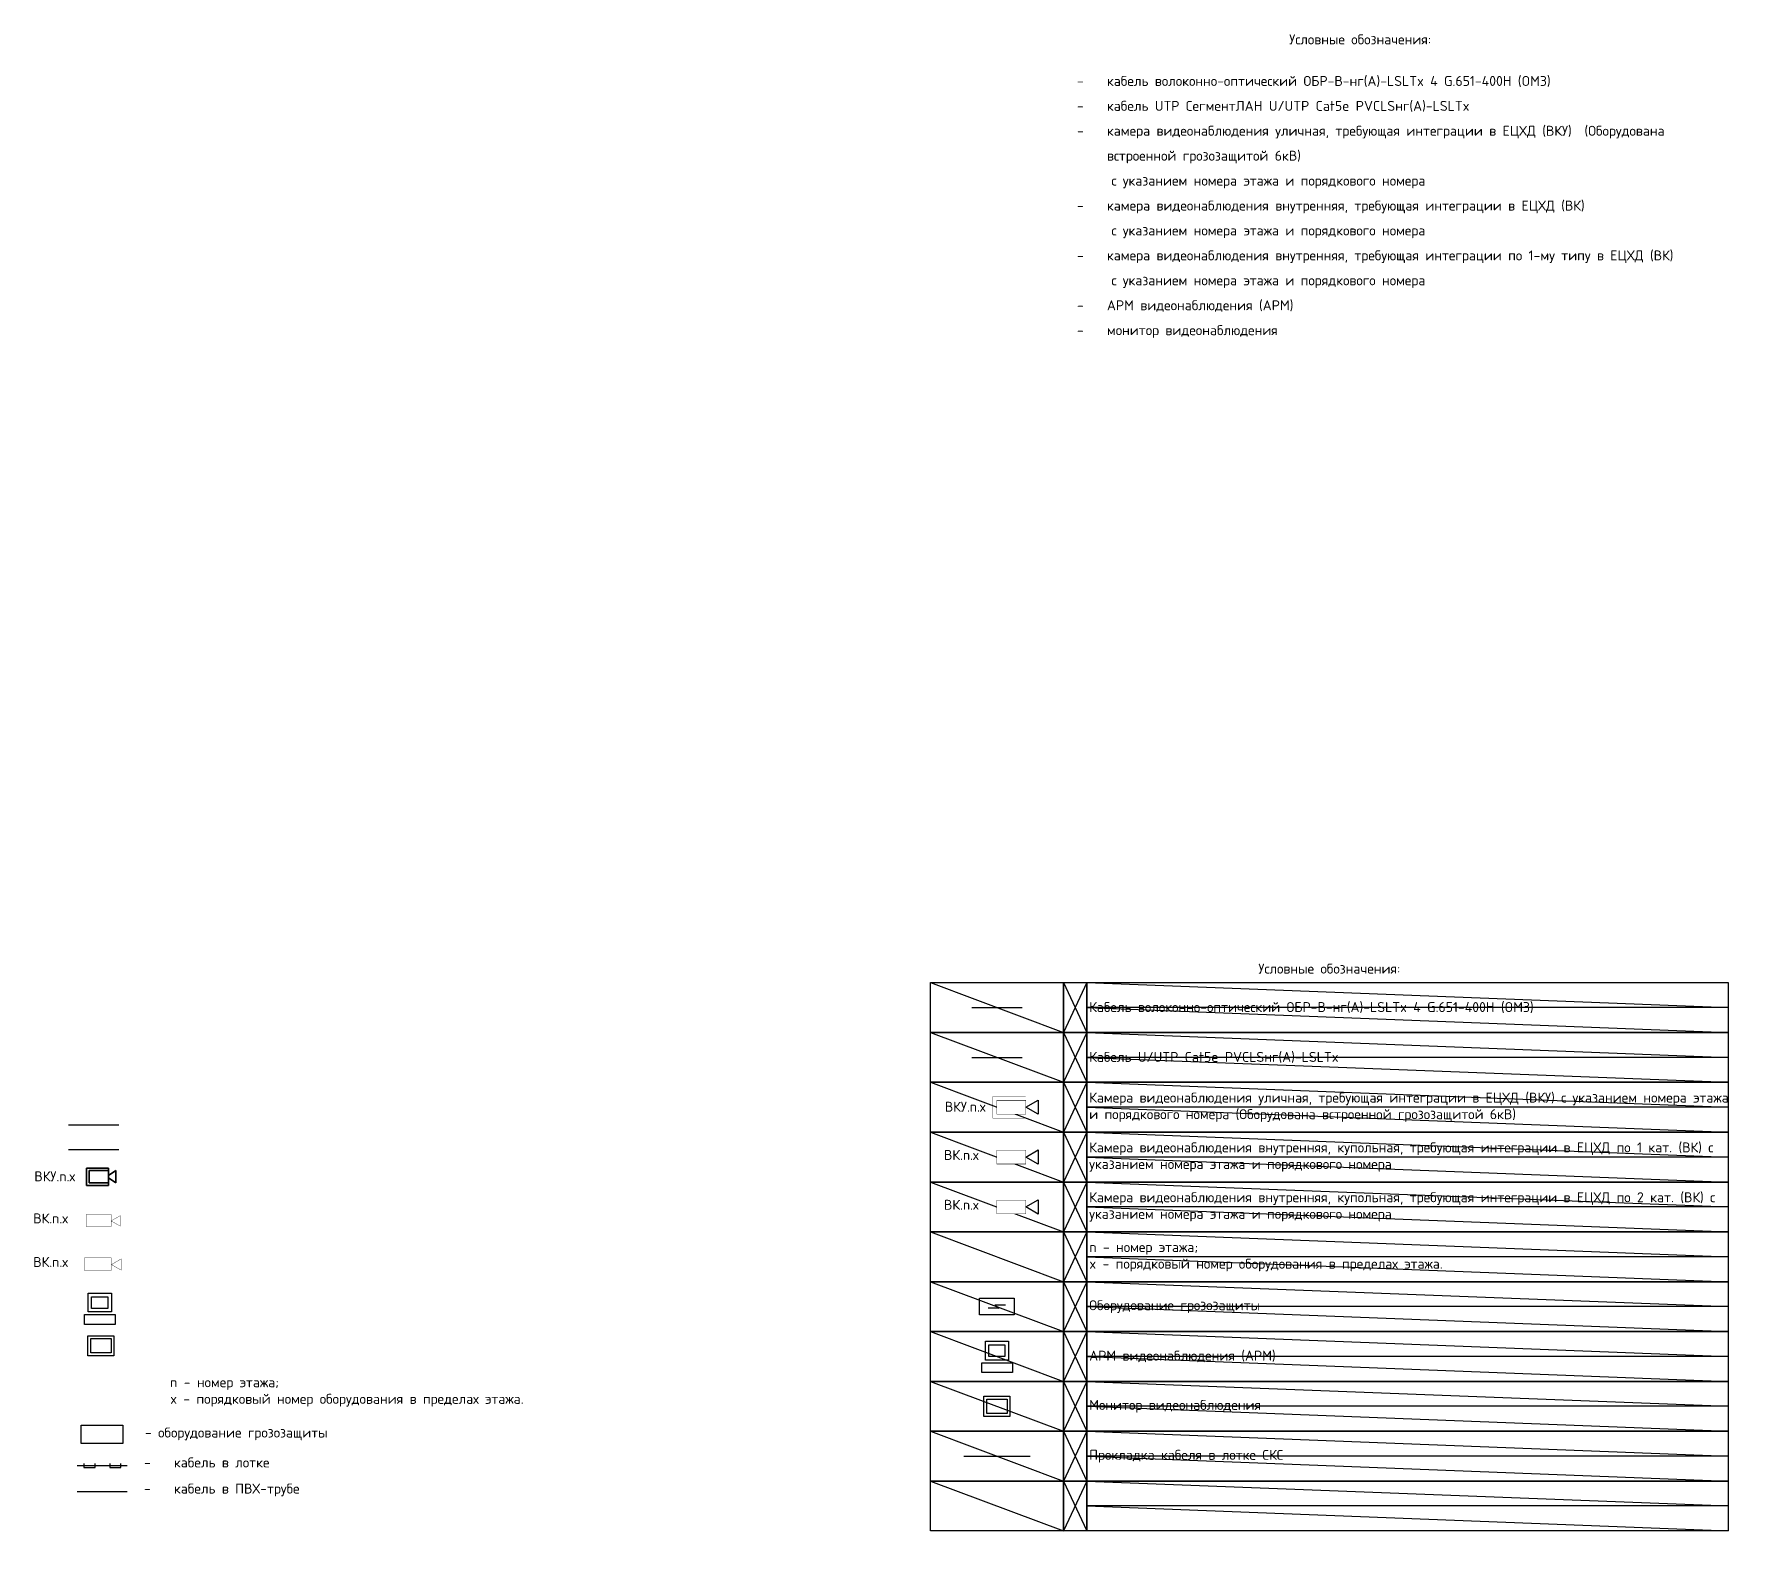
# Model space of a CAD drawing. Header units: millimetres. Extents: x -25459 to 1045457, y -66278 to 462905.
# Drawn here: x -25459 to 26234, y -8 to 45626 of the extents above; entities that cross this region are included whole.
import ezdxf

# ---------------------------------------------------------------- set-up
doc = ezdxf.new("R2010")
doc.units = ezdxf.units.MM
doc.layers.add('_СОТ', color=7, linetype='Continuous')
for name, color, linetype, lineweight in [('_СС СОВ', 250, 'Continuous', 35), ('RC-Приборы_управления_и_блоки_индикации', 1, 'Continuous', 30), ('ОХР', 5, 'Continuous', 30), ('СС_СВН_УГО', 7, 'Continuous', 30), ('Текст', 2, 'Continuous', 0), ('Часофикация', 250, 'Continuous', 20), ('шкаф СКС', 94, 'Continuous', 50)]:
    doc.layers.add(name, color=color, linetype=linetype, lineweight=lineweight)
doc.styles.add('DEN', font='isocpeur.ttf', dxfattribs={"height": 300})
doc.styles.add('KOSTY_STYLE', font='isocpeur.ttf')
doc.linetypes.add('Рабочее в лотке -П-П-', pattern='A,5,[130,ltypeshp.shx,S=0.5,R=0,X=1,Y=0],1,[130,ltypeshp.shx,S=0.75,R=90,X=0.75,Y=0.5],1,[130,ltypeshp.shx,S=0.5,R=0,X=0.5,Y=0],3.25', length=10.25)

# ---------------------------------------------------------------- blocks, each defined once
blk = doc.blocks.new('АРМ СВН')
at = {"layer": 'ОХР', "color": 3, "lineweight": 30}
for points in [[(95408, 95807), (96806, 95807), (96806, 94673), (95408, 94673)], [(95618, 95588), (96582, 95588), (96582, 94891), (95618, 94891)], [(95188, 94515), (97030, 94515), (97030, 93920), (95188, 93920)]]:
    blk.add_lwpolyline(points, close=True, dxfattribs=at)
blk = doc.blocks.new('ТКУ внешн. без ЕЦХД')
at = {"layer": '_СС СОВ', "color": 1, "lineweight": 35}
for p, q in [((96633, 102447), (95305, 102444)), ((95305, 102444), (95305, 101408)), ((96633, 102299), (96633, 102447)), ((95305, 101408), (96633, 101411)), ((96633, 101411), (96633, 101571))]:
    blk.add_line(p, q, dxfattribs=at)
at = {"layer": '_СС СОВ', "color": 1}
for p, q in [((96633, 102299), (95469, 102297)), ((95469, 102297), (95469, 101569)), ((95469, 101569), (96633, 101571)), ((97070, 102300), (96633, 102010)), ((96633, 101571), (96633, 102299)), ((97071, 101572), (96633, 101861)), ((97071, 101572), (97070, 102300))]:
    blk.add_line(p, q, dxfattribs=at)
blk = doc.blocks.new('*U106')
at = {"layer": 'Defpoints', "color": 251, "ltscale": 100}
for points in [[(0, 0), (4000, 0), (4000, -1500), (0, -1500)], [(4000, 0), (4700, 0), (4700, -1500), (4000, -1500)], [(4700, 0), (24000, 0), (24000, -1500), (4700, -1500)], [(0, -1500), (4000, -1500), (4000, -3000), (0, -3000)], [(4000, -1500), (4700, -1500), (4700, -3000), (4000, -3000)], [(4700, -1500), (24000, -1500), (24000, -3000), (4700, -3000)], [(0, -3000), (4000, -3000), (4000, -4500), (0, -4500)], [(4000, -3000), (4700, -3000), (4700, -4500), (4000, -4500)], [(4700, -3000), (24000, -3000), (24000, -4500), (4700, -4500)], [(0, -4500), (4000, -4500), (4000, -6000), (0, -6000)], [(4000, -4500), (4700, -4500), (4700, -6000), (4000, -6000)], [(4700, -4500), (24000, -4500), (24000, -6000), (4700, -6000)], [(0, -6000), (4000, -6000), (4000, -7500), (0, -7500)], [(4000, -6000), (4700, -6000), (4700, -7500), (4000, -7500)], [(4700, -6000), (24000, -6000), (24000, -7500), (4700, -7500)], [(0, -7500), (4000, -7500), (4000, -9000), (0, -9000)], [(4000, -7500), (4700, -7500), (4700, -9000), (4000, -9000)], [(4700, -7500), (24000, -7500), (24000, -9000), (4700, -9000)], [(0, -9000), (4000, -9000), (4000, -10500), (0, -10500)], [(4000, -9000), (4700, -9000), (4700, -10500), (4000, -10500)], [(4700, -9000), (24000, -9000), (24000, -10500), (4700, -10500)], [(0, -10500), (4000, -10500), (4000, -12000), (0, -12000)], [(4000, -10500), (4700, -10500), (4700, -12000), (4000, -12000)], [(4700, -10500), (24000, -10500), (24000, -12000), (4700, -12000)], [(0, -12000), (4000, -12000), (4000, -13500), (0, -13500)], [(4000, -12000), (4700, -12000), (4700, -13500), (4000, -13500)], [(4700, -12000), (24000, -12000), (24000, -13500), (4700, -13500)], [(0, -13500), (4000, -13500), (4000, -15000), (0, -15000)], [(4000, -13500), (4700, -13500), (4700, -15000), (4000, -15000)], [(4700, -13500), (24000, -13500), (24000, -15000), (4700, -15000)], [(0, -15000), (4000, -15000), (4000, -16500), (0, -16500)], [(4000, -15000), (4700, -15000), (4700, -16500), (4000, -16500)], [(4700, -15000), (24000, -15000), (24000, -16500), (4700, -16500)]]:
    blk.add_lwpolyline(points, close=True, dxfattribs=at)
at = {"layer": 'Defpoints', "color": 253, "ltscale": 100}
for points in [[(0, 0), (4000, -1500)], [(4000, 0), (4700, -1500), (4700, 0), (4000, -1500)], [(4700, 0), (24000, -750), (4700, -750), (24000, -1500)], [(0, -1500), (4000, -3000)], [(4000, -1500), (4700, -3000), (4700, -1500), (4000, -3000)], [(4700, -1500), (24000, -2250), (4700, -2250), (24000, -3000)], [(0, -3000), (4000, -4500)], [(4000, -3000), (4700, -4500), (4700, -3000), (4000, -4500)], [(4700, -3000), (24000, -3750), (4700, -3750), (24000, -4500)], [(0, -4500), (4000, -6000)], [(4000, -4500), (4700, -6000), (4700, -4500), (4000, -6000)], [(4700, -4500), (24000, -5250), (4700, -5250), (24000, -6000)], [(0, -6000), (4000, -7500)], [(4000, -6000), (4700, -7500), (4700, -6000), (4000, -7500)], [(4700, -6000), (24000, -6750), (4700, -6750), (24000, -7500)], [(0, -7500), (4000, -9000)], [(4000, -7500), (4700, -9000), (4700, -7500), (4000, -9000)], [(4700, -7500), (24000, -8250), (4700, -8250), (24000, -9000)], [(0, -9000), (4000, -10500)], [(4000, -9000), (4700, -10500), (4700, -9000), (4000, -10500)], [(4700, -9000), (24000, -9750), (4700, -9750), (24000, -10500)], [(0, -10500), (4000, -12000)], [(4000, -10500), (4700, -12000), (4700, -10500), (4000, -12000)], [(4700, -10500), (24000, -11250), (4700, -11250), (24000, -12000)], [(0, -12000), (4000, -13500)], [(4000, -12000), (4700, -13500), (4700, -12000), (4000, -13500)], [(4700, -12000), (24000, -12750), (4700, -12750), (24000, -13500)], [(0, -13500), (4000, -15000)], [(4000, -13500), (4700, -15000), (4700, -13500), (4000, -15000)], [(4700, -13500), (24000, -14250), (4700, -14250), (24000, -15000)], [(0, -15000), (4000, -16500)], [(4000, -15000), (4700, -16500), (4700, -15000), (4000, -16500)], [(4700, -15000), (24000, -15750), (4700, -15750), (24000, -16500)]]:
    blk.add_lwpolyline(points, dxfattribs=at)
blk = doc.blocks.new('*U107')
at = {"ltscale": 100, "style": 'KOSTY_STYLE', "flags": 1}
blk.add_attdef('№КАМ', (-315, -772), '', height=200, dxfattribs=at)
at = {"color": 0}
blk.add_wipeout([(0, -208), (-869, -208), (-869, 0), (-1239, -213), (-1239, 218), (-869, 0), (-869, 208), (0, 208)], dxfattribs=at)
at = {"color": 0, "ltscale": 100}
blk.add_lwpolyline([(-869, 0), (-1239, 218), (-1239, -213), (-869, 0)], dxfattribs=at)
at = {"color": 0, "lineweight": 25, "const_width": 10.8}
blk.add_lwpolyline([(0, -208), (-869, -208), (-869, 208), (0, 208), (0, -208)], dxfattribs=at)
blk = doc.blocks.new('*U104')
at = {"color": 0}
blk.add_wipeout([(0, -208), (-869, -208), (-869, 0), (-1239, -213), (-1239, 218), (-869, 0), (-869, 208), (0, 208)], dxfattribs=at)
at = {"color": 0, "ltscale": 100}
blk.add_lwpolyline([(-869, 0), (-1239, 218), (-1239, -213), (-869, 0)], dxfattribs=at)
at = {"color": 0, "lineweight": 25, "const_width": 10.8}
for points in [[(-869, -328), (120, -328), (120, 328), (-869, 328)], [(0, -208), (-869, -208), (-869, 208), (0, 208), (0, -208)]]:
    blk.add_lwpolyline(points, dxfattribs=at)
blk = doc.blocks.new('грозЗащ')
at = {"color": 4, "lineweight": 30, "ltscale": 100}
blk.add_lwpolyline([(-261, 125), (261, 125), (261, -125), (-261, -125)], close=True, dxfattribs=at)
at = {"color": 4, "ltscale": 100}
blk.add_lwpolyline([(130, 24), (-33, 24), (33, -24), (-130, -24)], dxfattribs=at)

msp = doc.modelspace()

# ---------------------------------------------------------------- linework, layer by layer
for points in [[(-23849.129, 6461.776), (-23063.056, 6461.776), (-23063.056, 5856.779), (-23849.129, 5856.779)], [(-23759.213, 6373.636), (-23152.972, 6373.636), (-23152.972, 5944.919), (-23759.213, 5944.919)]]:
    msp.add_lwpolyline(points, close=True)
at = {"color": 4, "ltscale": 100}
msp.add_lwpolyline([(-24053.031, 3765.78), (-22798.894, 3765.78), (-22798.894, 3219.045), (-24053.031, 3219.045)], close=True, dxfattribs=at)
at = {"ltscale": 100}
for points in [[(-23967.815, 2613.393), (-23967.815, 2493.589), (-23631.647, 2493.589), (-23631.647, 2613.393)], [(-23189.543, 2613.393), (-23189.543, 2493.589), (-22853.375, 2493.589), (-22853.375, 2613.393)]]:
    msp.add_lwpolyline(points, dxfattribs=at)
at = {"layer": 'Часофикация', "color": 4, "lineweight": 30, "ltscale": 0.5}
msp.add_line((-24430.148, 12810.79), (-22921.459, 12810.79), dxfattribs=at)
at = {"layer": 'Часофикация', "color": 5, "lineweight": 30, "ltscale": 70}
msp.add_line((-24430.148, 12068.389), (-22921.459, 12068.389), dxfattribs=at)
at = {"layer": 'Часофикация', "color": 0, "lineweight": 30, "ltscale": 70}
for p, q in [((-24171.426, 2557.71), (-22662.737, 2557.71)), ((-24171.426, 1772.223), (-22662.737, 1772.223))]:
    msp.add_line(p, q, dxfattribs=at)
at = {"layer": 'шкаф СКС', "color": 6, "lineweight": 25, "const_width": 9.238}
for points in [[(-23898.188, 10106.502), (-23152.323, 10106.502), (-23152.323, 9748.836), (-23898.188, 9748.836), (-23898.188, 10106.502)], [(-23147.961, 9914.584), (-22881.892, 9761.921), (-22881.892, 10071.608), (-23147.961, 9914.584)]]:
    msp.add_lwpolyline(points, dxfattribs=at)
at = {"layer": 'шкаф СКС', "lineweight": 25, "const_width": 9.963}
for points in [[(-23948.26, 8808.049), (-23143.869, 8808.049), (-23143.869, 8422.318), (-23948.26, 8422.318), (-23948.26, 8808.049)], [(-23139.165, 8601.071), (-22852.218, 8436.43), (-22852.218, 8770.417), (-23139.165, 8601.071)]]:
    msp.add_lwpolyline(points, dxfattribs=at)

# ---------------------------------------------------------------- block references
at = {"layer": 'RC-Приборы_управления_и_блоки_индикации', "color": 41, "true_color": 0xf4ee51, "xscale": 0.5, "yscale": 0.5, "zscale": 0.5}
for name, p in [('ТКУ внешн. без ЕЦХД', (-71544.206, -39720.415)), ('АРМ СВН', (-71544.206, -40160.776))]:
    msp.add_blockref(name, p, dxfattribs=at)

# ---------------------------------------------------------------- texts
at = {"color": 0, "lineweight": 25, "ltscale": 100, "char_height": 300, "attachment_point": 5, "style": 'DEN'}
for s, insert in [('{\\C256;ВКУ.n.х}', (-24847.412, 11256.97, 0)), ('{\\C256;ВК.n.х}', (-24970.206, 9990.796, 0)), ('{\\C256;ВК.n.х}', (-24970.206, 8678.311, 0))]:
    msp.add_mtext_dynamic_manual_height_columns(s, width=312.79048, gutter_width=125000, heights=[0], dxfattribs=dict(at, insert=insert))
at = {"color": 0, "linetype": 'Continuous', "char_height": 300, "attachment_point": 4, "style": 'DEN'}
for s, insert, width in [('\\pxql;{\\C256;n - номер этажа;\\Px - порядковый номер оборудования в пределах этажа.}', (-21372.612, 4769.253, 0), 10932.36292), ('\\pxql;{\\C7;- оборудование грозозащиты}', (-22132.085, 3504.883, 0), 5768.17422)]:
    msp.add_mtext(s, dxfattribs=dict(at, insert=insert, width=width))
at = {"layer": 'Текст', "color": 7, "char_height": 300, "attachment_point": 1}
for s, insert, width, style in [('                                   Условные обозначения:\\P\\pxsm1.5;\\P\\pi-3,l4,t4;-^Iкабель{\\C0; волоконно-оптический ОБР-В-нг(А)-LSLTx 4 G.651-400H (OM3)}\\P-^Iкабель {\\C0;UTP СегментЛАН U/UTP Cat5e PVCLSнг(А)-LSLTx\\P-^Iкамера видеонаблюдения уличная, требующая интеграции в ЕЦХД (ВКУ)  (Оборудована встроенной грозозащитой 6кВ)\\P\\pi0,l0,s*,tz;       с указанием номера этажа и порядкового номера\\P\\pi-3,l4,sm1.5,t4;}-^Iкамера видеонаблюдения внутренняя, требующая интеграции в ЕЦХД (ВК) \\P\\pi0,l0,s*,tz;       с указанием номера этажа и порядкового номера\\P\\pi-3,l4,sm1.5,t4;-^Iкамера видеонаблюдения внутренняя, требующая интеграции по 1-му типу в ЕЦХД (ВК)\\P\\pi0,l0,s*,tz;       с указанием номера этажа и порядкового номера\\P\\pi-3,l4,sm1.5,t4;-^IАРМ видеонаблюдения (АРМ)\\P-^Iмонитор видеонаблюдения', (5608.236, 45623.717), 19791.4524, 'DEN'), ('\\pxi-3,l4,sm1,t4;-^Iкабель в лотке', (-22459.728, 2795.062), 11349.29588, 'KOSTY_STYLE'), ('\\pxi-3,l4,sm1,t4;-^Iкабель в ПВХ-трубе', (-22459.728, 2009.574), 5306.96163, 'KOSTY_STYLE')]:
    msp.add_mtext(s, dxfattribs=dict(at, insert=insert, width=width, style=style))

# ---------------------------------------------------------------- wipeouts: each hides what was drawn before it
msp.add_wipeout([(966.43, 17761.444), (966.43, -7.731), (26233.699, -7.731), (26233.699, 17761.444)]).dxf.layer = '_СОТ'

# ---------------------------------------------------------------- next in the draw order: linework, layer by layer
at = {"layer": 'СС_СВН_УГО', "color": 4, "lineweight": 30, "ltscale": 0.5}
msp.add_line((2744.849, 16336.589), (4253.538, 16336.589), dxfattribs=at)
at = {"layer": 'СС_СВН_УГО', "color": 5, "lineweight": 30, "ltscale": 70}
msp.add_line((2744.849, 14836.589), (4253.538, 14836.589), dxfattribs=at)
at = {"layer": 'СС_СВН_УГО', "linetype": 'Рабочее в лотке -П-П-', "lineweight": 30, "ltscale": 175}
msp.add_line((2499.193, 2836.589), (4499.193, 2836.589), dxfattribs=at)
at = {"layer": 'СС_СВН_УГО', "color": 116, "lineweight": 30, "true_color": 0x136734}
for points in [[(3106.157, 4639.088), (3892.229, 4639.088), (3892.229, 4034.091), (3106.157, 4034.091)], [(3196.072, 4550.948), (3802.314, 4550.948), (3802.314, 4122.231), (3196.072, 4122.231)]]:
    msp.add_lwpolyline(points, close=True, dxfattribs=at)

# ---------------------------------------------------------------- next in the draw order: block references
at = {"layer": 'СС_СВН_УГО', "color": 1}
msp.add_blockref('*U106', (1499.193, 17086.589), dxfattribs=at)
at = {"layer": 'СС_СВН_УГО', "color": 4, "lineweight": 30, "xscale": 2, "yscale": 2, "zscale": 2}
msp.add_blockref('грозЗащ', (3499.193, 7336.589), dxfattribs=at)
at = {"layer": 'СС_СВН_УГО', "color": 3, "lineweight": 30, "xscale": 0.5, "yscale": 0.5, "zscale": 0.5}
msp.add_blockref('АРМ СВН', (-44550.961, -41608.889), dxfattribs=at)

# ---------------------------------------------------------------- next in the draw order: texts
at = {"layer": 'СС_СВН_УГО', "color": 7, "char_height": 300, "style": 'DEN'}
for s, insert, width, attachment_point in [('\\pxqc;Условные обозначения:', (1499.193, 17658.17), 24000, 1), ('{\\C0;Кабель} волоконно-оптический {\\C0;ОБР-В-нг(А)-LSLTx 4 G.651-400H (OM3)}', (6274.193, 16336.589), 19791.4524, 4), ('Кабель {\\C0;U/UTP Cat5e PVCLSнг(А)-LSLTx}', (6274.193, 14836.589), 19300, 4), ('{\\C0;Камера видеонаблюдения уличная, требующая интеграции в ЕЦХД (ВКУ) с указанием номера этажа и порядкового номера (Оборудована встроенной грозозащитой 6кВ)}', (6274.193, 13336.589), 19300, 4), ('Камера видеонаблюдения внутренняя, купольная, требующая интеграции в ЕЦХД по 1 кат. (ВК) с указанием номера этажа и порядкового номера', (6274.198, 11836.653), 19299.99506, 4), ('Камера видеонаблюдения внутренняя, купольная, требующая интеграции в ЕЦХД по 2 кат. (ВК) с указанием номера этажа и порядкового номера', (6274.198, 10336.653), 19299.99506, 4), ('Оборудование грозозащиты', (6274.193, 7336.589), 19791.4524, 4), ('АРМ видеонаблюдения (АРМ)', (6274.193, 5836.589), 19791.4524, 4), ('Монитор видеонаблюдения', (6274.193, 4336.589), 19791.4524, 4), ('Прокладка кабеля в лотке СКС', (6274.193, 2834.328), 19791.4524, 4)]:
    msp.add_mtext(s, dxfattribs=dict(at, insert=insert, width=width, attachment_point=attachment_point))
at = {"layer": 'СС_СВН_УГО', "lineweight": 25, "ltscale": 100, "char_height": 300, "attachment_point": 5, "style": 'DEN'}
for s, insert in [('{\\C256;ВКУ.n.х}', (2543.585, 13350.838, 0)), ('{\\C256;ВК.n.х}', (2427.176, 11899.717, 0)), ('{\\C256;ВК.n.х}', (2427.176, 10399.717, 0))]:
    msp.add_mtext_dynamic_manual_height_columns(s, width=312.79048, gutter_width=125000, heights=[0], dxfattribs=dict(at, insert=insert))
at = {"layer": 'СС_СВН_УГО', "linetype": 'Continuous', "insert": (6279.292, 8836.49, 0), "char_height": 300, "width": 10927.26406, "attachment_point": 4, "style": 'DEN'}
msp.add_mtext('\\pxql;{\\C256;n - номер этажа;\\Px - порядковый номер оборудования в пределах этажа.}', dxfattribs=at)

# ---------------------------------------------------------------- next in the draw order: block references
at = {"layer": 'СС_СВН_УГО', "color": 1, "lineweight": 30, "xscale": -1}
msp.add_blockref('*U104', (3499.193, 13336.589), dxfattribs=at)
at = {"layer": 'СС_СВН_УГО', "color": 94, "lineweight": 30, "xscale": -1}
msp.add_blockref('*U107', (3499.193, 11836.589), dxfattribs=at)
at = {"layer": 'СС_СВН_УГО', "color": 6, "lineweight": 30, "xscale": -1}
msp.add_blockref('*U107', (3499.193, 10336.589), dxfattribs=at)

doc.saveas('drawing.dxf')
